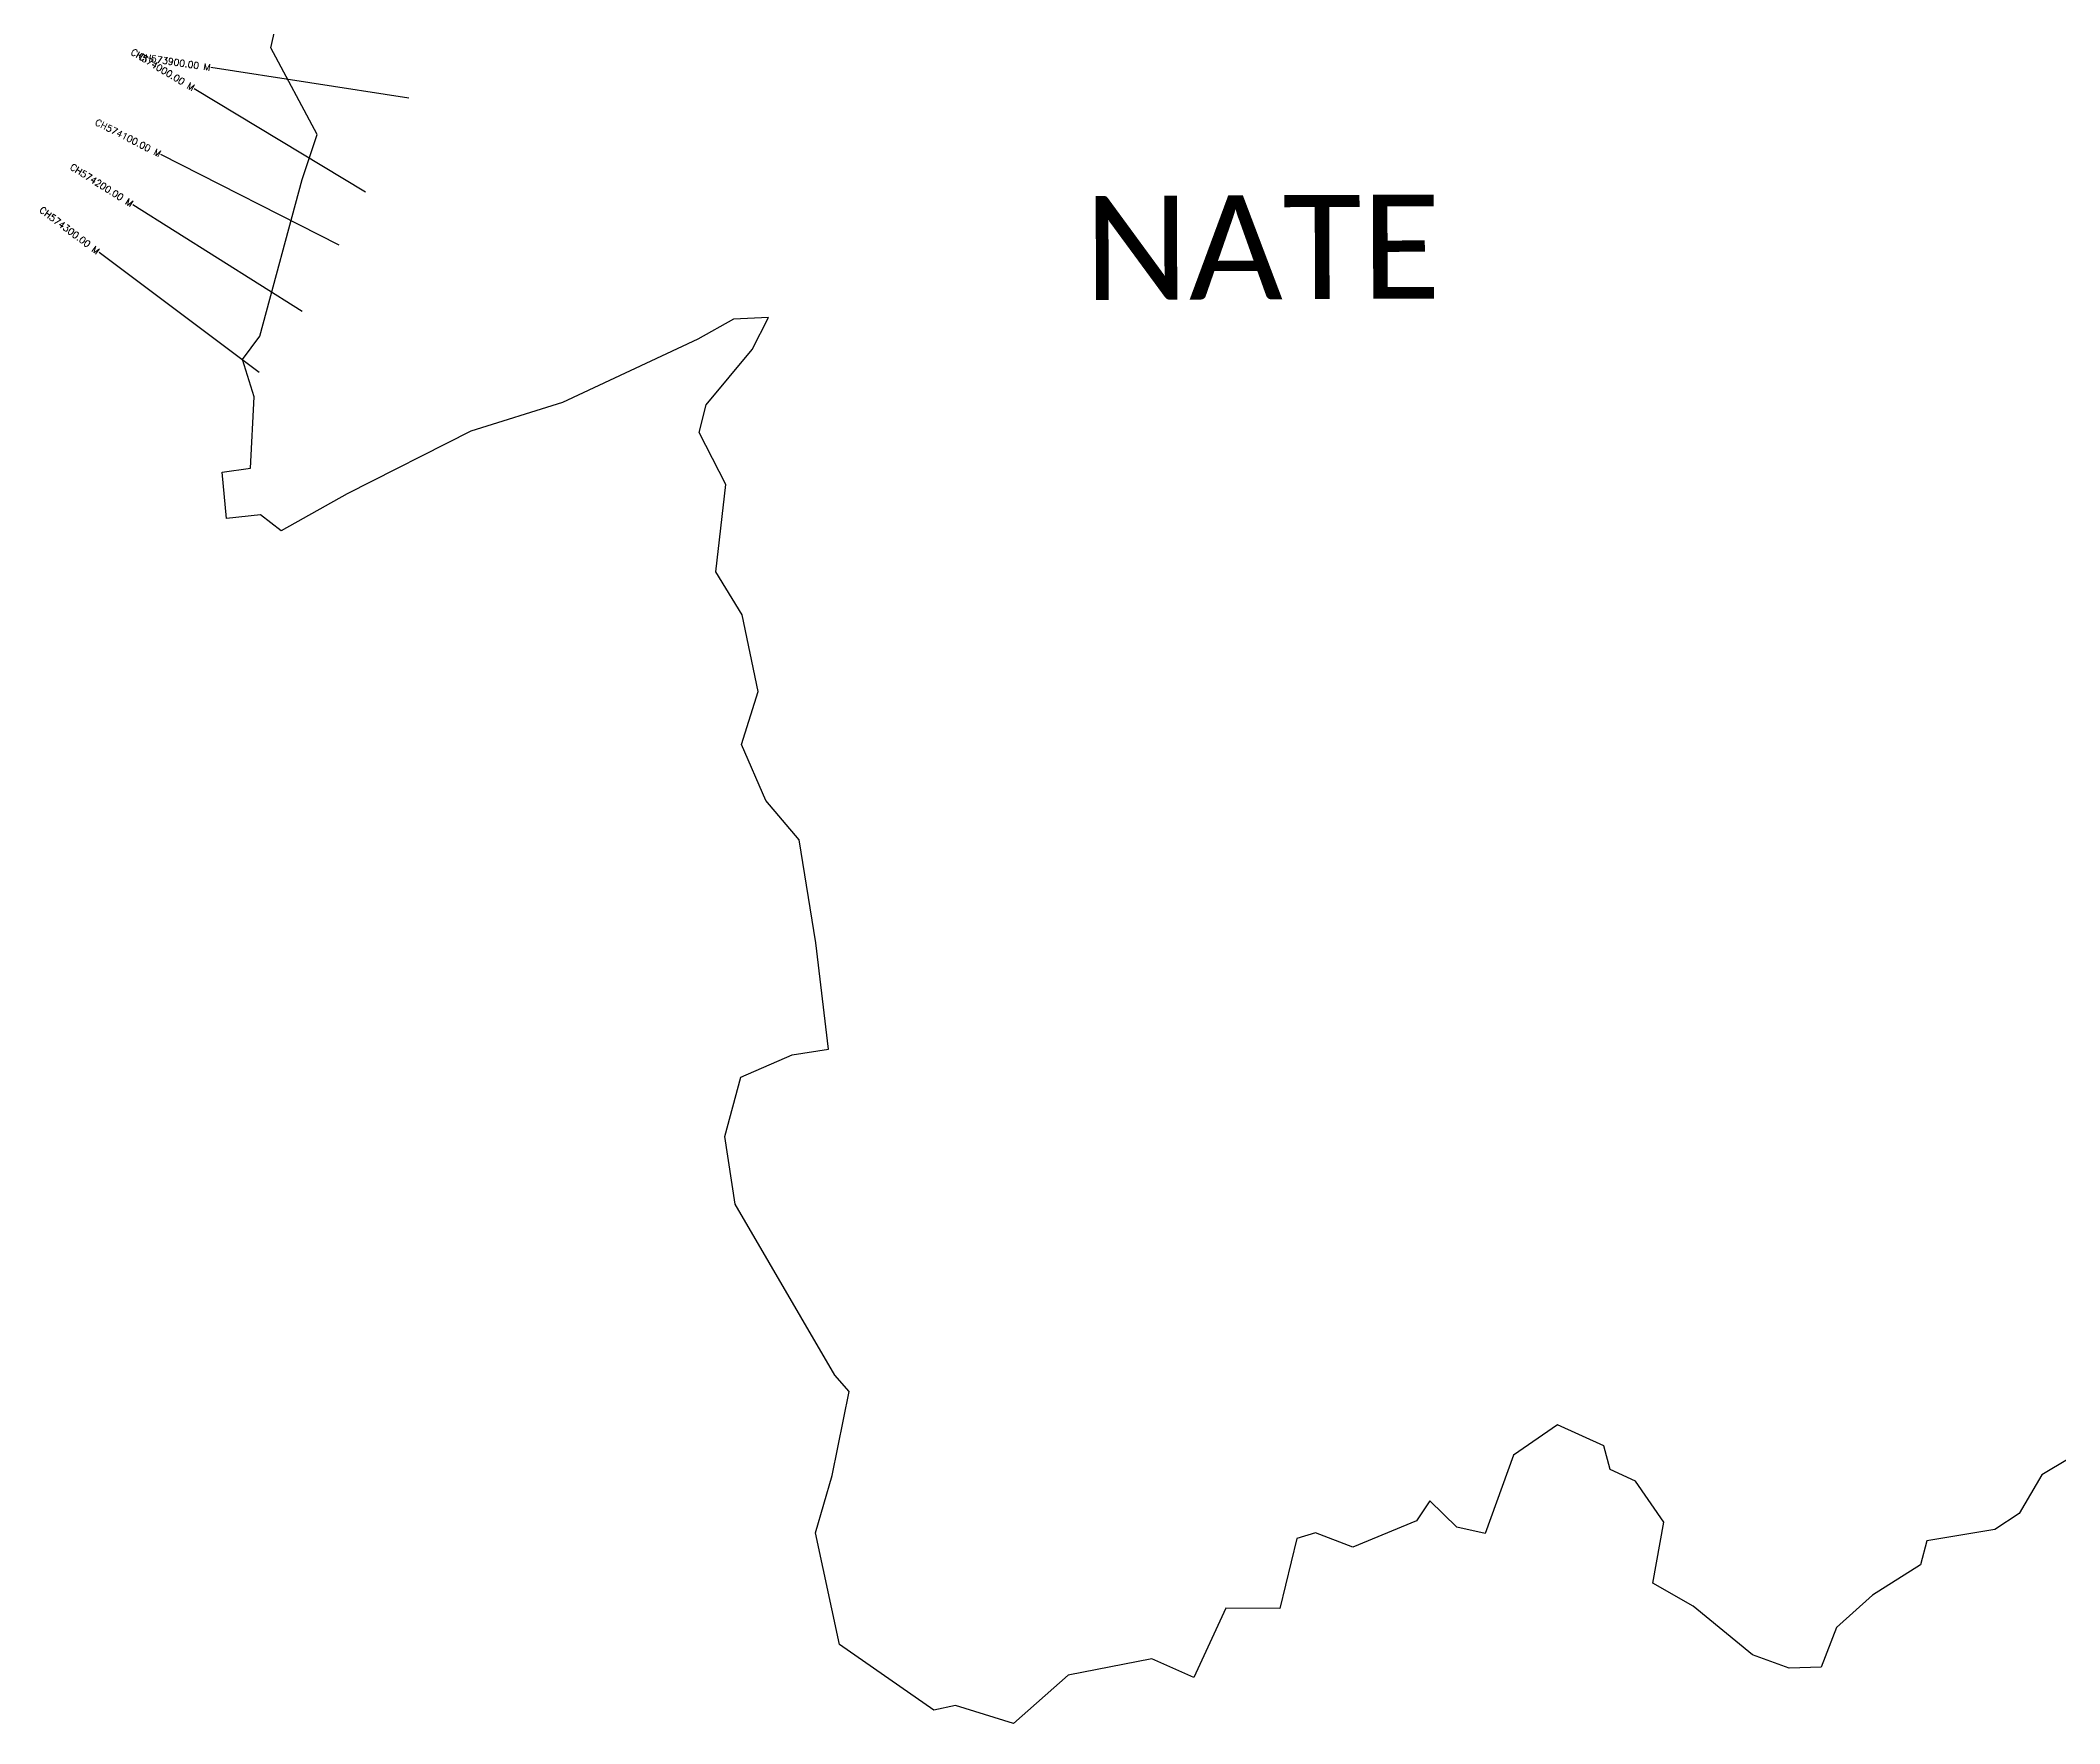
# Model space of a CAD drawing. Header units: metres. Extents: x 321809 to 327866, y 1839213 to 1843749.
# Drawn here: x 321809 to 324838, y 1839213 to 1841737 of the extents above; entities that cross this region are included whole.
import ezdxf
from ezdxf.enums import TextEntityAlignment as Align

# ---------------------------------------------------------------- set-up
doc = ezdxf.new("R2010")
doc.units = ezdxf.units.M
for name, color, linetype in [('CS', 134, 'Continuous'), ('CSMark', 6, 'Continuous'), ('VILLAGE NAME', 250, 'Continuous')]:
    doc.layers.add(name, color=color, linetype=linetype)
doc.styles.get("Standard").update_dxf_attribs({"font": 'simplex.shx'})

msp = doc.modelspace()

# ---------------------------------------------------------------- linework, layer by layer
at = {"color": 6, "flags": 128}
msp.add_lwpolyline([(324893.2, 1839635.1), (324810.8, 1839586), (324776.9, 1839527.9), (324740.4, 1839504.1), (324638.6, 1839487.2), (324629.1, 1839450.8), (324557, 1839405.7), (324503.1, 1839357.1), (324480.1, 1839297.6), (324432.2, 1839296), (324377.2, 1839315.8), (324288.3, 1839389.2), (324227.8, 1839423.6), (324244, 1839515.2), (324201.8, 1839576.3), (324163.4, 1839594.1), (324154.2, 1839629.5), (324084.6, 1839661), (324018.7, 1839615.4), (323976.1, 1839498), (323933.6, 1839507.7), (323893.3, 1839546.7), (323873, 1839517.2), (323777.6, 1839477.3), (323721.8, 1839498.8), (323693.5, 1839490.5), (323668.2, 1839385.5), (323587.4, 1839385.9), (323539.4, 1839282.1), (323476, 1839309.9), (323350.7, 1839285.7), (323268.8, 1839212.9), (323182, 1839239.9), (323149.4, 1839233.3), (323007.9, 1839331.4), (322971.7, 1839498.9), (322996.8, 1839584.7), (323022.5, 1839710.9), (323000.7, 1839735.5), (322851.3, 1839991.9), (322836, 1840093.1), (322859.6, 1840182), (322936.8, 1840215.6), (322991.4, 1840224.3), (322972.4, 1840383.8), (322947.4, 1840538), (322897.1, 1840597), (322860.9, 1840681), (322886, 1840760.6), (322861.8, 1840875.3), (322822.4, 1840939.7), (322837.3, 1841070.9), (322797.1, 1841148.7), (322808, 1841190.2), (322876.9, 1841273.2), (322901.4, 1841321.4), (322849, 1841318.5), (322795.4, 1841288.7), (322592.5, 1841193.9), (322455.1, 1841150.9), (322269.2, 1841056.6), (322170.7, 1841001.3), (322139.7, 1841025.5), (322088.7, 1841019.8), (322082.1, 1841089.5), (322124.7, 1841095.4), (322130.2, 1841202.1), (322112.4, 1841258.3), (322138.5, 1841293), (322202.1, 1841528.1), (322224.2, 1841595.7), (322155, 1841725.4), (322208.1, 1841958.7)], dxfattribs=at)
at = {"layer": 'CS'}
for p, q in [((322361.7, 1841650.2), (322065.2, 1841695.9)), ((322297, 1841509.2), (322040.2, 1841664.2)), ((322257.5, 1841429.5), (321990.1, 1841565.5)), ((322201.9, 1841330.4), (321948, 1841490.2)), ((322137.3, 1841238.7), (321897.3, 1841418.7))]:
    msp.add_line(p, q, dxfattribs=at)

# ---------------------------------------------------------------- texts
at = {"layer": 'CSMark'}
for s, rotation, p in [('CH574000.00 M', 328.8896, (322039.3, 1841664.7)), ('CH573900.00 M', 351.2495, (322064.3, 1841696)), ('CH574100.00 M', 333.0381, (321989.2, 1841565.9)), ('CH574200.00 M', 327.8182, (321947.1, 1841490.8)), ('CH574300.00 M', 323.134, (321896.5, 1841419.3))]:
    msp.add_text(s, height=10, rotation=rotation, dxfattribs=at).set_placement(p, align=Align.MIDDLE_RIGHT)
at = {"layer": 'VILLAGE NAME', "insert": (323374.4, 1841503.4), "char_height": 155.989, "attachment_point": 1, "rotation": 0.2435}
msp.add_mtext_dynamic_manual_height_columns('{\\fCalibri|b0|i0|c0|p34;NATE}', width=1979.573, gutter_width=779.9, heights=[0], dxfattribs=at)

doc.saveas('drawing.dxf')
